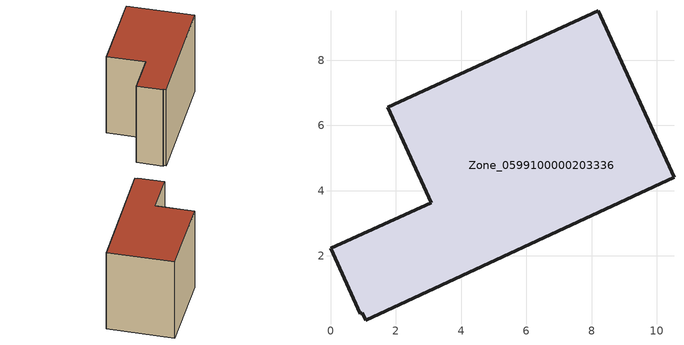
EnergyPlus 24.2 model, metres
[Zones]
Zone_0599100000203336
 floor ground (C_G): 8.2,9.51 10.53,4.41 1.08,0.03 0.97,0.27 0.9,0.23 0,2.23 3.09,3.63 1.75,6.56 z0
 wall outside (C_F): 0.97,0.27 1.08,0.03 10.53,4.41 8.2,9.51 1.75,6.56 3.09,3.63 0,2.23 0.9,0.23 0.97,0.27 z0:7.5
 roof outside (C_R): 1.08,0.03 10.53,4.41 8.2,9.51 1.75,6.56 3.09,3.63 0,2.23 0.9,0.23 0.97,0.27 z7.5
[BUILDING]
Pand.0599100000203336: North Axis=0; Terrain=City; Loads Convergence Tolerance Value=0.04; Temperature Convergence Tolerance Value=0.4; Solar Distribution=FullExterior; Maximum Number of Warmup Days=25; Minimum Number of Warmup Days=1
[Site:Location]
Rotterdam.The.Hague.AP_ZH_NLD Design_Conditions: Latitude=51.96; Longitude=4.45; Time Zone=1; Elevation=-4.5
[SITE:GROUNDTEMPERATURE:BUILDINGSURFACE]
18, 18, 18, 18, 18, 18, 18, 18, 18, 18, 18, 18
[MATERIAL] Thermal Absorptance=0.9; Solar Absorptance=0.7; Visible Absorptance=0.7
Name | Roughness | Thickness | Conductivity | Density | Specific Heat
G.TI.1946 | MediumSmooth | 0.15 | 1 | 540 | 1210
F.TI.1946 | Rough | 0.3 | 0.857143 | 1920 | 840
R.TI.1946 | MediumRough | 0.2 | 0.1 | 1500 | 1000
[CONSTRUCTION]
C_G: G.TI.1946
C_F: F.TI.1946
C_R: R.TI.1946
[ZONE]
Zone_0599100000203336: Type=1; Multiplier=1; Ceiling Height=Autocalculate; Volume=Autocalculate; Floor Area=autocalculate; Part of Total Floor Area=Yes
[ZONEINFILTRATION:DESIGNFLOWRATE]
Infil_Zone_0599100000203336: Zone or ZoneList or Space or SpaceList=Zone_0599100000203336; Schedule=AlwaysOn; Design Flow Rate Calculation Method=Flow/Area; Flow Rate per Floor Area=0.003; Constant Term Coefficient=1; Temperature Term Coefficient=0; Velocity Term Coefficient=0; Velocity Squared Term Coefficient=0
[HVACTEMPLATE:ZONE:IDEALLOADSAIRSYSTEM]
Zone_0599100000203336: Maximum Heating Supply Air Temperature=50; Minimum Cooling Supply Air Temperature=13; Maximum Heating Supply Air Humidity Ratio=0.0156; Minimum Cooling Supply Air Humidity Ratio=0.0077; Heating Limit=NoLimit; Cooling Limit=NoLimit; Dehumidification Control Type=ConstantSensibleHeatRatio; Cooling Sensible Heat Ratio=0.7; Dehumidification Setpoint=60; Humidification Control Type=None; Humidification Setpoint=30; Outdoor Air Method=None; Outdoor Air Flow Rate per Person=0.00944; Outdoor Air Flow Rate per Zone Floor Area=0; Outdoor Air Flow Rate per Zone=0; Demand Controlled Ventilation Type=None; Outdoor Air Economizer Type=NoEconomizer; Heat Recovery Type=None; Sensible Heat Recovery Effectiveness=0.7; Latent Heat Recovery Effectiveness=0.65
[ZONECONTROL:THERMOSTAT]
ThermostatControl_Zone_0599100000203336: Zone or ZoneList=Zone_0599100000203336; Control Type Schedule=DualSetpointControlType; Control 1=Thermostat_Zone_0599100000203336; Temperature Difference Between Cutout And Setpoint=0
[THERMOSTATSETPOINT:DUALSETPOINT]
Thermostat_Zone_0599100000203336: Heating Setpoint Temperature Schedule=HeatingSetpoint_Zone_0599100000203336; Cooling Setpoint Temperature Schedule=CoolingSetpoint_Zone_0599100000203336
[SCHEDULE:COMPACT]
HeatingSetpoint_Zone_0599100000203336: Through: 12/31, For: AllDays, Until: 24:00, 21
CoolingSetpoint_Zone_0599100000203336: Through: 12/31, For: AllDays, Until: 24:00, 24
DualSetpointControlType: Through: 12/31, For: AllDays, Until: 24:00, 4
AlwaysOn: Through: 12/31, For: AllDays, Until: 24:00, 1
